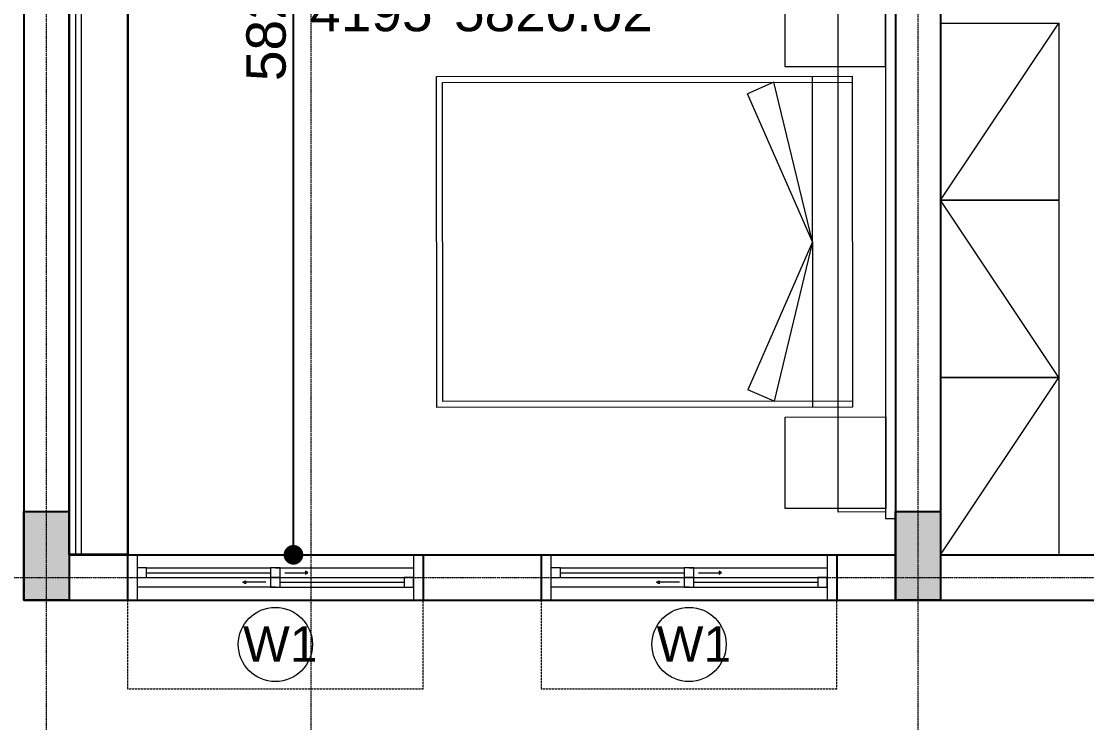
# Model space of a CAD drawing. Header units: millimetres. Extents: x -425671 to 598394, y -194194 to 343585.
# Drawn here: x 45602 to 51010, y 147709 to 151270 of the extents above; entities that cross this region are included whole.
import ezdxf

# ---------------------------------------------------------------- set-up
doc = ezdxf.new("R2010")
doc.units = ezdxf.units.MM
for name, pattern in [('ACAD_ISO10W100', [18, 12, -3, 0, -3]), ('DOT3', [0.06, 0, -0.06]), ('HIDDEN', [9.525, 6.35, -3.175])]:
    doc.linetypes.add(name, pattern=pattern)
for name, color, linetype, lineweight in [('230mm Wall', 250, 'Continuous', 25), ('Centre line', 30, 'Continuous', 9), ('Column', 250, 'Continuous', 25), ('Furniture', 250, 'Continuous', 5), ('Hidden', 250, 'Continuous', 5), ('Railing', 250, 'Continuous', 9), ('S-DIM', 30, 'Continuous', 13), ('TEXT', 30, 'DOT3', 9), ('window', 250, 'Continuous', 13)]:
    doc.layers.add(name, color=color, linetype=linetype, lineweight=lineweight)
doc.styles.get("Standard").update_dxf_attribs({"font": 'arial.ttf'})
doc.dimstyles.new('ISO-25', dxfattribs={"dimtxt": 200, "dimasz": 180, "dimexe": 1.25, "dimexo": 0.625, "dimtad": 1, "dimtxsty": 'Standard', "dimblk": 'DOT', "dimcen": 2.5, "dimadec": 0, "dimazin": 0, "dimtfac": 1, "dimtmove": 0, "dimatfit": 3, "dimfxl": 0, "dimarcsym": 0})

# ---------------------------------------------------------------- blocks, each defined once
blk = doc.blocks.new('Bed1')
at = {"layer": 'Furniture', "ltscale": 100}
for p, q in [((3484679.4, 865846.6), (3484677, 863036.6)), ((3484729.4, 865846.6), (3484679.4, 865846.6)), ((3484727, 863036.6), (3484729.4, 865846.6)), ((3484167.4, 865796.6), (3484167.4, 865331.6)), ((3484679.4, 865796.6), (3484167.4, 865796.6)), ((3484437, 863069.1), (3484439.4, 865814.1)), ((3484439.4, 865814.1), (3484679.4, 865814.1)), ((3484679.4, 865814.1), (3484677, 863069.1)), ((3484679.4, 865331.6), (3484679.4, 865796.6)), ((3484167.4, 865331.6), (3484679.4, 865331.6)), ((3484112, 865251.6), (3483978.8, 865193.4)), ((3484307.2, 864441.6), (3484112, 865251.6)), ((3484307.2, 864441.6), (3483978.8, 865193.4)), ((3484307.2, 864441.6), (3483978.8, 863689.8)), ((3484307.2, 864441.6), (3484112, 863631.6)), ((3484112, 863631.6), (3483978.8, 863689.8)), ((3484167.4, 863086.6), (3484167.4, 863551.6)), ((3484167.4, 863551.6), (3484679.4, 863551.6)), ((3484679.4, 863551.6), (3484679.4, 863086.6)), ((3484679.4, 863086.6), (3484167.4, 863086.6)), ((3484677, 863069.1), (3484437, 863069.1)), ((3484677, 863036.6), (3484727, 863036.6))]:
    blk.add_line(p, q, dxfattribs=at)
at = {"layer": 'Furniture'}
for p, q in [((3482399.7, 865281.6), (3484509.7, 865281.6)), ((3482399.7, 863601.6), (3482399.7, 865281.6)), ((3482429.7, 865251.6), (3484509.7, 865251.6)), ((3482429.7, 863631.6), (3482429.7, 865251.6)), ((3484307.2, 865281.6), (3484307.2, 863601.6)), ((3484509.7, 865281.6), (3484509.7, 863601.6)), ((3484509.7, 863631.6), (3482429.7, 863631.6)), ((3484509.7, 863601.6), (3482399.7, 863601.6))]:
    blk.add_line(p, q, dxfattribs=at)
blk = doc.blocks.new('TV Unit')
at = {"layer": 'Furniture', "linetype": 'Continuous'}
for p, q in [((3474260.3, 840156.8), (3474560.3, 840156.8)), ((3474260.3, 837161.8), (3474260.3, 840156.8)), ((3474264.3, 840152.8), (3474556.3, 840152.8)), ((3474264.3, 837165.8), (3474264.3, 840152.8)), ((3474294.3, 837165.8), (3474294.3, 840152.8)), ((3474324.3, 837165.8), (3474324.3, 840152.8)), ((3474556.3, 840152.8), (3474556.3, 837165.8)), ((3474560.3, 840156.8), (3474560.3, 837161.8)), ((3474560.3, 837161.8), (3474260.3, 837161.8)), ((3474556.3, 837165.8), (3474264.3, 837165.8))]:
    blk.add_line(p, q, dxfattribs=at)
blk = doc.blocks.new('WINODO1')
at = {"layer": 'window', "linetype": 'Continuous'}
for p, q in [((2471212539.7, 936769700.1), (2471212491.3, 936769700.1)), ((2471212491.3, 936769700.1), (2471212491.3, 936769470.1)), ((2471212539.7, 936769700.1), (2471212539.7, 936769470.1)), ((2471213991.3, 936769700.1), (2471213942.9, 936769700.1)), ((2471213942.9, 936769700.1), (2471213942.9, 936769470.1)), ((2471213991.3, 936769700.1), (2471213991.3, 936769470.1)), ((2471212539.7, 936769470.1), (2471212491.3, 936769470.1)), ((2471213991.3, 936769470.1), (2471213942.9, 936769470.1))]:
    blk.add_line(p, q, dxfattribs=at)
at = {"layer": 'window'}
for p, q in [((2471212539.7, 936769700.1), (2471213942.9, 936769700.1)), ((2471212588.1, 936769633.5), (2471213217.1, 936769633.5)), ((2471213241.3, 936769633.5), (2471213942.9, 936769633.5)), ((2471213289.7, 936769609.3), (2471213393.6, 936769609.3)), ((2471212588.1, 936769585.1), (2471213217.1, 936769585.1)), ((2471213192.9, 936769560.9), (2471213089, 936769560.9)), ((2471213265.5, 936769585.1), (2471213894.6, 936769585.1)), ((2471213241.3, 936769536.7), (2471212539.7, 936769536.7)), ((2471213265.5, 936769536.7), (2471213894.6, 936769536.7)), ((2471212539.7, 936769470.1), (2471213942.9, 936769470.1))]:
    blk.add_line(p, q, dxfattribs=at)
at = {"layer": 'window', "color": 4}
for p, q in [((2471212588.1, 936769609.3), (2471213217.1, 936769609.3)), ((2471213265.5, 936769560.9), (2471213894.6, 936769560.9))]:
    blk.add_line(p, q, dxfattribs=at)
at = {"layer": 'window'}
for points in [[(2471212539.7, 936769585.1), (2471212588.1, 936769585.1), (2471212588.1, 936769633.5), (2471212539.7, 936769633.5)], [(2471213217.1, 936769585.1), (2471213265.5, 936769585.1), (2471213265.5, 936769633.5), (2471213217.1, 936769633.5)], [(2471213406.2, 936769609.3), (2471213393.6, 936769616.5), (2471213393.6, 936769602)], [(2471213076.5, 936769560.9), (2471213089, 936769568.1), (2471213089, 936769553.6)], [(2471213217.1, 936769536.7), (2471213265.5, 936769536.7), (2471213265.5, 936769585.1), (2471213217.1, 936769585.1)], [(2471213894.6, 936769536.7), (2471213942.9, 936769536.7), (2471213942.9, 936769585.1), (2471213894.6, 936769585.1)]]:
    blk.add_lwpolyline(points, close=True, dxfattribs=at)
blk = doc.blocks.new('_Dot')
at = {"color": 0, "linetype": 'ByBlock', "lineweight": -2}
blk.add_line((-0.5, 0), (-1, 0), dxfattribs=at)
at = {"color": 0, "linetype": 'ByBlock', "const_width": 0.5}
blk.add_lwpolyline([(-0.25, 0, 1), (0.25, 0, 1)], format="xyb", close=True, dxfattribs=at)
blk = doc.blocks.new('*D239')
at = {"layer": 'Defpoints', "color": 0, "transparency": 16777216}
for p in [(46891.5, 154381.6), (46983.5, 154381.6), (46891.5, 148561.6)]:
    blk.add_point(p, dxfattribs=at)
at = {"layer": 'S-DIM', "color": 0, "lineweight": -2, "transparency": 16777216}
for p, q in [((46892.2, 154381.6), (46984.8, 154381.6)), ((46983.5, 148661.6), (46983.5, 154281.6)), ((46892.2, 148561.6), (46984.8, 148561.6))]:
    blk.add_line(p, q, dxfattribs=at)
at = {"layer": 'S-DIM', "color": 0, "lineweight": -2, "transparency": 16777216, "xscale": 100, "yscale": 100, "zscale": 100}
for p, rotation in [((46983.5, 154381.6), 90), ((46983.5, 148561.6), 270)]:
    blk.add_blockref('_Dot', p, dxfattribs=dict(at, rotation=rotation))
at = {"layer": 'S-DIM', "color": 0, "transparency": 16777216, "insert": (46862.7, 151471.6), "char_height": 200, "attachment_point": 5, "rotation": 90}
blk.add_mtext('5820,02', dxfattribs=at)
blk = doc.blocks.new('w1')
at = {"layer": 'TEXT', "linetype": 'Continuous'}
blk.add_circle((537677.7, -502628.2), 188.3, dxfattribs=at)
at = {"layer": 'TEXT', "linetype": 'Continuous', "insert": (537513.6, -502536.1), "char_height": 180, "attachment_point": 1}
blk.add_mtext_dynamic_manual_height_columns('W1', width=676.26, gutter_width=12.5, heights=[0], dxfattribs=at)

msp = doc.modelspace()

# ---------------------------------------------------------------- hatches: boundary and pattern name
at = {"layer": 'Column', "transparency": 33554687}
h = msp.add_hatch(color=256, dxfattribs=at)
h.dxf.hatch_style = 1
h.paths.add_polyline_path([(56469.03, 148331.598), (56699.03, 148331.598), (56699.03, 148781.598), (56469.03, 148781.598)])
h.paths.add_polyline_path([(50039.03, 148331.598), (50269.03, 148331.598), (50269.03, 148781.598), (50039.03, 148781.598)])
h.paths.add_polyline_path([(45614.03, 148331.598), (45844.03, 148331.598), (45844.03, 148781.598), (45614.03, 148781.598)])
h.paths.add_polyline_path([(45614.03, 154161.619), (45844.03, 154161.619), (45844.03, 154611.619), (45614.03, 154611.619)])
h.paths.add_polyline_path([(49819.03, 154381.619), (50269.03, 154381.619), (50269.03, 154611.619), (49819.03, 154611.619)])
h.paths.add_polyline_path([(56699.03, 154761.619), (56469.03, 154761.619), (56469.03, 154311.619), (56699.03, 154311.619)])
h.paths.add_polyline_path([(58199.03, 154381.619), (58429.03, 154381.619), (58429.03, 154611.619), (58199.03, 154611.619)])
h.paths.add_polyline_path([(58199.03, 157421.619), (58429.03, 157421.619), (58429.03, 157651.619), (58199.03, 157651.619)])
h.paths.add_polyline_path([(56699.03, 157421.619), (56699.03, 157651.619), (56249.03, 157651.619), (56249.03, 157421.619)])
h.paths.add_polyline_path([(53219.03, 157421.619), (53219.03, 157651.619), (52769.03, 157651.619), (52769.03, 157421.619)])
h.paths.add_polyline_path([(50269.03, 157421.619), (50269.03, 157651.619), (49819.03, 157651.619), (49819.03, 157421.619)])
h.paths.add_polyline_path([(46959.03, 157651.619), (46959.03, 157421.619), (47409.03, 157421.619), (47409.03, 157651.619)])
h.paths.add_polyline_path([(44109.03, 160491.619), (44339.03, 160491.619), (44339.03, 160721.619), (44109.03, 160721.619)])
h.paths.add_polyline_path([(47189.03, 160491.619), (47189.03, 160721.619), (46959.03, 160721.619), (46959.03, 160491.619)])
h.paths.add_polyline_path([(52999.03, 162421.619), (52999.03, 162651.619), (52549.03, 162651.619), (52549.03, 162421.619)])
h.paths.add_polyline_path([(56249.03, 162651.619), (56249.03, 162421.619), (56699.03, 162421.619), (56699.03, 162651.619)])
h.paths.add_polyline_path([(46959.03, 162421.619), (47189.03, 162421.619), (47189.03, 162651.619), (46959.03, 162651.619)])
h.paths.add_polyline_path([(44339.03, 162421.619), (44339.03, 162651.619), (44109.03, 162651.619), (44109.03, 162421.619)])
h.paths.add_polyline_path([(44109.03, 165971.619), (44339.03, 165971.619), (44339.03, 166421.619), (44109.03, 166421.619)])
h.paths.add_polyline_path([(47409.03, 166191.619), (47409.03, 166421.619), (46959.03, 166421.619), (46959.03, 166191.619)])
h.paths.add_polyline_path([(52999.03, 166191.619), (52999.03, 166421.619), (52549.03, 166421.619), (52549.03, 166191.619)])
h.paths.add_polyline_path([(56249.03, 166191.619), (56699.03, 166191.619), (56699.03, 166421.619), (56249.03, 166421.619)])

# ---------------------------------------------------------------- linework, layer by layer
at = {"layer": '230mm Wall', "transparency": 33554687}
for p, q in [((45844.03, 154381.619), (45844.03, 148331.598)), ((50039.03, 153481.619), (50039.03, 148331.619)), ((50269.03, 153481.619), (50269.03, 148561.619))]:
    msp.add_line(p, q, dxfattribs=at)
at = {"layer": '230mm Wall'}
for p, q in [((45614.03, 154161.619), (45614.03, 148331.598)), ((45844.03, 148561.598), (50039.03, 148561.598)), ((46141.53, 148561.598), (46141.53, 148331.598)), ((47641.53, 148561.598), (47641.53, 148331.598)), ((48241.53, 148561.598), (48241.53, 148331.598)), ((49741.53, 148561.598), (49741.53, 148331.598)), ((45614.03, 148331.598), (50039.03, 148331.598)), ((50039.03, 148331.619), (56699.03, 148331.619))]:
    msp.add_line(p, q, dxfattribs=at)
at = {"layer": '230mm Wall', "linetype": 'Continuous', "ltscale": 5, "transparency": 33554687}
msp.add_line((50269.03, 148561.619), (56469.03, 148561.619), dxfattribs=at)
at = {"layer": 'Centre line', "linetype": 'ACAD_ISO10W100', "ltscale": 0.6}
for p, q in [((45729.018, 140421.619), (45729.044, 172421.619)), ((47074.011, 140421.619), (47074.038, 172421.619)), ((50154.023, 140421.619), (50154.05, 172421.619)), ((37039.03, 148446.609), (63039.03, 148446.609))]:
    msp.add_line(p, q, dxfattribs=at)
at = {"layer": 'Column'}
for points in [[(45614.03, 148781.598), (45844.03, 148781.598), (45844.03, 148331.598), (45614.03, 148331.598)], [(50039.03, 148781.598), (50269.03, 148781.598), (50269.03, 148331.598), (50039.03, 148331.598)]]:
    msp.add_lwpolyline(points, close=True, dxfattribs=at)
at = {"layer": 'Furniture'}
for points in [[(50269.03, 150361.619), (50269.03, 151261.619), (50869.03, 151261.619), (50869.03, 150361.619)], [(50269.03, 149461.619), (50269.03, 150361.619), (50869.03, 150361.619), (50869.03, 149461.619)], [(50269.03, 148561.619), (50269.03, 149461.619), (50869.03, 149461.619), (50869.03, 148561.619)]]:
    msp.add_lwpolyline(points, close=True, dxfattribs=at)
msp.add_lwpolyline([(50269.03, 148561.619), (50869.03, 149461.619), (50269.03, 150361.619), (50869.03, 151261.619)], dxfattribs=at)
at = {"layer": 'Hidden', "linetype": 'HIDDEN', "ltscale": 0.2}
for points in [[(46141.53, 147881.559), (47641.53, 147881.559), (47641.53, 148331.559), (46141.53, 148331.559)], [(48241.53, 147881.598), (49741.53, 147881.598), (49741.53, 148331.598), (48241.53, 148331.598)]]:
    msp.add_lwpolyline(points, close=True, dxfattribs=at)

# ---------------------------------------------------------------- block references
at = {"layer": 'Railing'}
msp.add_blockref('TV Unit', (-3428416.315, -688600.203), dxfattribs=at)
at = {"layer": 'Railing', "rotation": 0.04876774064770972}
msp.add_blockref('Bed1', (-3433952.117, -717255.709), dxfattribs=at)
at = {"layer": 'TEXT', "linetype": 'Continuous'}
for p in [(-490786.145, 650734.721), (-488686.145, 650734.76)]:
    msp.add_blockref('w1', p, dxfattribs=at)
at = {"layer": 'window', "linetype": 'Continuous'}
for p in [(-2471166349.802, -936621138.507), (-2471164249.786, -936621138.507)]:
    msp.add_blockref('WINODO1', p, dxfattribs=at)

# ---------------------------------------------------------------- texts
at = {"layer": 'TEXT', "linetype": 'Continuous', "insert": (47093.36, 151753.436), "char_height": 200, "attachment_point": 1}
msp.add_mtext_dynamic_manual_height_columns('\\pi367.62858;FOYER\\P\\pi-25.3455;4195*5820.02', width=1671.27354, gutter_width=12.5, heights=[687.188], dxfattribs=at)

# ---------------------------------------------------------------- dimensions: what is measured, and where the dimension line sits
at = {"layer": 'S-DIM'}
dim = msp.add_linear_dim(base=(46983.525, 154381.619), p1=(46891.53, 148561.598), p2=(46891.53, 154381.619), angle=90, dimstyle='ISO-25', override={"dimasz": 100}, dxfattribs=at)
dim.commit()
dim.dimension.update_dxf_attribs({"geometry": '*D239', "text_midpoint": (46862.709, 151471.609)})

doc.saveas('drawing.dxf')
